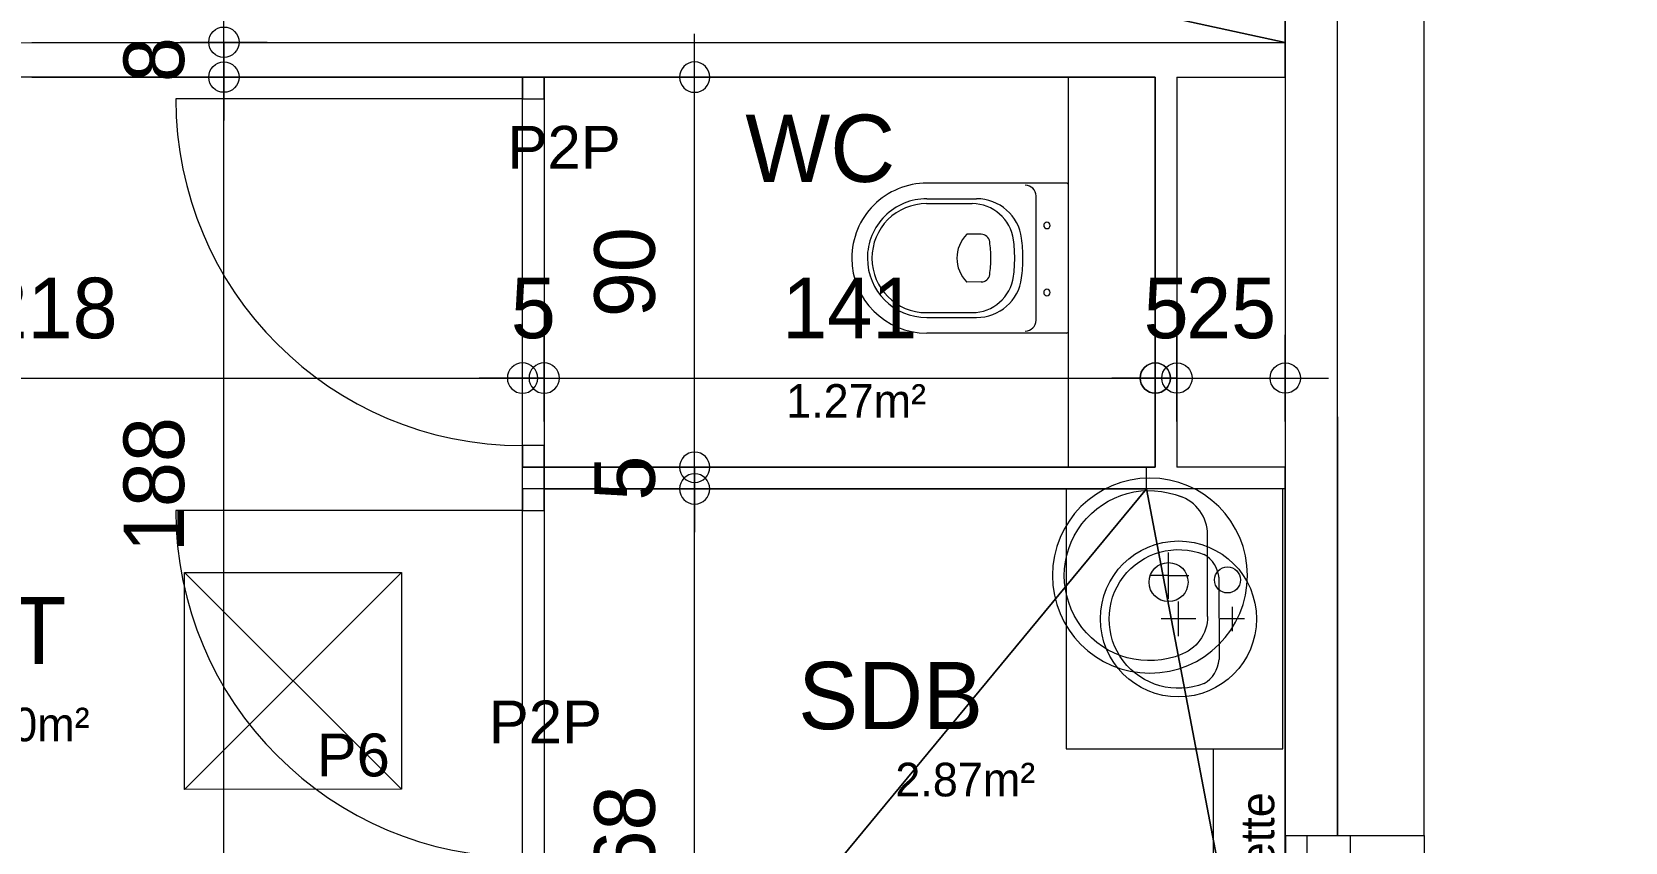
# Model space of a CAD drawing. Header units: metres. Extents: x -30.4 to 29.6, y -50.6 to 0.4.
# Drawn here: x 24.042 to 27.718, y -27.206 to -25.336 of the extents above; entities that cross this region are included whole.
import ezdxf
from ezdxf.enums import TextEntityAlignment as Align
from ezdxf.lldxf.tags import DXFTag

# ---------------------------------------------------------------- set-up
doc = ezdxf.new("R2010")
doc.units = ezdxf.units.M
doc.header["$MEASUREMENT"] = 0
for name, color, linetype in [('Calque commun', 7, 'Continuous'), ('Calque2', 7, 'Continuous'), ('Calque4', 7, 'Continuous'), ('Calque90', 7, 'Continuous'), ('Textes', 7, 'Continuous')]:
    doc.layers.add(name, color=color, linetype=linetype)
doc.styles.add('Arial4', font='arial.ttf', dxfattribs={"height": 0.098961})
doc.styles.add('Century Gothic', font='GOTHIC.TTF', dxfattribs={"height": 0.139636})
doc.styles.add('Century Gothic15', font='GOTHIC.TTF', dxfattribs={"height": 0.155151})
doc.styles.add('Century Gothic7', font='GOTHIC.TTF', dxfattribs={"height": 0.077575})
tags = doc.linetypes.add('HIDDEN2', pattern=[0.1875, 0.125, -0.0625]).pattern_tags.tags
tags[6:7] = [DXFTag(74, 4), DXFTag(75, 0), DXFTag(340, '0'), DXFTag(46, 1.0), DXFTag(50, 0.0), DXFTag(44, 0.0), DXFTag(45, 0.0)]
tags[4:5] = [DXFTag(74, 4), DXFTag(75, 0), DXFTag(340, '0'), DXFTag(46, 1.0), DXFTag(50, 0.0), DXFTag(44, 0.0), DXFTag(45, 0.0)]

# ---------------------------------------------------------------- blocks, each defined once
blk = doc.blocks.new('Block18105')
at = {"layer": 'Calque commun', "color": 7, "linetype": 'Continuous', "lineweight": 9}
for p, q in [((26.934, -27.1907), (26.934, -24.3206)), ((27.054, -27.1907), (27.054, -24.3206))]:
    blk.add_line(p, q, dxfattribs=at)
at = {"layer": 'Calque commun', "color": 7, "linetype": 'Continuous', "lineweight": 18}
blk.add_line((27.254, -27.1907), (27.254, -24.3206), dxfattribs=at)
blk = doc.blocks.new('@PRES_1_$$_1-22')
at = {"layer": 'Calque commun', "color": 5, "linetype": 'Continuous', "lineweight": 9}
for p, q in [((0, 0.32), (0.6, 0.32)), ((0.6, 0.15), (0, 0.15)), ((0.05, 0.05), (0.05, 0.15)), ((0.55, 0.15), (0.55, 0.05)), ((0.05, 0.1), (0.55, 0.1)), ((0.6, 0.05), (0, 0.05)), ((0, 0), (0.6, 0))]:
    blk.add_line(p, q, dxfattribs=at)
blk = doc.blocks.new('@PRES_1_$$_1-23')
at = {"layer": 'Calque commun', "color": 0, "linetype": 'ByBlock', "lineweight": -2}
blk.add_line((0, 0), (0, 0.32), dxfattribs=at)
blk = doc.blocks.new('@PRES_1_$$_1-24')
at = {"layer": 'Calque commun', "color": 0, "linetype": 'ByBlock', "lineweight": -2}
blk.add_line((0, 0), (0, 0.32), dxfattribs=at)
blk = doc.blocks.new('INTER_2D_COMB8')
at = {"layer": 'Calque4', "color": 0, "linetype": 'ByBlock', "lineweight": -2}
blk.add_blockref('@PRES_1_$$_1-22', (0, 0), dxfattribs=at)
at = {"layer": 'Calque4', "color": 7, "linetype": 'Continuous', "lineweight": 9}
blk.add_blockref('@PRES_1_$$_1-23', (0, 0), dxfattribs=at)
at = {"layer": 'Calque4', "color": 7, "linetype": 'Continuous', "lineweight": 9, "extrusion": (0, 0, -1), "xscale": -1, "yscale": -1, "zscale": -1, "rotation": -180}
blk.add_blockref('@PRES_1_$$_1-24', (-0.6, 0), dxfattribs=at)
blk = doc.blocks.new('PLACED_COMB8')
at = {"layer": 'Calque4', "color": 0, "linetype": 'ByBlock', "lineweight": -2}
blk.add_blockref('INTER_2D_COMB8', (0, 0), dxfattribs=at)
blk = doc.blocks.new('xmodule1pcentniv1 13-13')
at = {"layer": 'Calque commun', "color": 5, "linetype": 'Continuous', "lineweight": 9}
blk.add_arc((0, 0), 0.5, 0, 359.9994, dxfattribs=at)
blk = doc.blocks.new('xmodule1pcentniv1 13-14')
at = {"layer": 'Calque commun', "color": 5, "linetype": 'Continuous', "lineweight": 9}
blk.add_arc((0, 0), 0.5, 0, 359.9994, dxfattribs=at)
blk = doc.blocks.new('DimLine54971-2')
at = {"layer": 'Calque commun', "color": 5, "linetype": 'Continuous', "lineweight": 9}
for p, q in [((39.2311, -21.271), (39.2311, -21.071)), ((41.4111, -21.271), (41.4111, -21.071)), ((39.2311, -21.171), (39.1311, -21.171)), ((39.2311, -21.171), (41.4111, -21.171)), ((41.4111, -21.171), (41.5111, -21.171))]:
    blk.add_line(p, q, dxfattribs=at)
at = {"layer": 'Calque commun', "color": 5, "linetype": 'Continuous', "lineweight": 9, "xscale": 0.07000000029802322, "yscale": 0.07000000029802322, "zscale": 0.07000000029802322}
for name, p in [('xmodule1pcentniv1 13-13', (39.2311, -21.171)), ('xmodule1pcentniv1 13-14', (41.4111, -21.171))]:
    blk.add_blockref(name, p, dxfattribs=at)
at = {"layer": 'Calque commun', "color": 5, "linetype": 'Continuous', "lineweight": 9, "style": 'Century Gothic'}
blk.add_text('218', height=0.13964, dxfattribs=at).set_placement((40.3211, -21.121), align=Align.BOTTOM_CENTER)
blk = doc.blocks.new('xmodule1pcentniv1 13-15')
at = {"layer": 'Calque commun', "color": 5, "linetype": 'Continuous', "lineweight": 9}
blk.add_arc((0, 0), 0.5, 0, 359.9994, dxfattribs=at)
blk = doc.blocks.new('xmodule1pcentniv1 13-16')
at = {"layer": 'Calque commun', "color": 5, "linetype": 'Continuous', "lineweight": 9}
blk.add_arc((0, 0), 0.5, 0, 359.9994, dxfattribs=at)
blk = doc.blocks.new('DimLine54979-2')
at = {"layer": 'Calque commun', "color": 5, "linetype": 'Continuous', "lineweight": 9}
for p, q in [((41.4111, -21.271), (41.4111, -21.071)), ((41.4611, -21.271), (41.4611, -21.071)), ((41.4111, -21.171), (41.3111, -21.171)), ((41.4111, -21.171), (41.4611, -21.171)), ((41.4611, -21.171), (41.5611, -21.171))]:
    blk.add_line(p, q, dxfattribs=at)
at = {"layer": 'Calque commun', "color": 5, "linetype": 'Continuous', "lineweight": 9, "xscale": 0.07000000029802322, "yscale": 0.07000000029802322, "zscale": 0.07000000029802322}
for name, p in [('xmodule1pcentniv1 13-15', (41.4111, -21.171)), ('xmodule1pcentniv1 13-16', (41.4611, -21.171))]:
    blk.add_blockref(name, p, dxfattribs=at)
at = {"layer": 'Calque commun', "color": 5, "linetype": 'Continuous', "lineweight": 9, "style": 'Century Gothic'}
blk.add_text('5', height=0.1396, dxfattribs=at).set_placement((41.4361, -21.121), align=Align.BOTTOM_CENTER)
blk = doc.blocks.new('xmodule1pcentniv1 13-17')
at = {"layer": 'Calque commun', "color": 5, "linetype": 'Continuous', "lineweight": 9}
blk.add_arc((0, 0), 0.5, 0, 359.9994, dxfattribs=at)
blk = doc.blocks.new('xmodule1pcentniv1 13-18')
at = {"layer": 'Calque commun', "color": 5, "linetype": 'Continuous', "lineweight": 9}
blk.add_arc((0, 0), 0.5, 0, 359.9994, dxfattribs=at)
blk = doc.blocks.new('DimLine54987-2')
at = {"layer": 'Calque commun', "color": 5, "linetype": 'Continuous', "lineweight": 9}
for p, q in [((41.4611, -21.271), (41.4611, -21.071)), ((42.8711, -21.271), (42.8711, -21.071)), ((41.4611, -21.171), (41.3611, -21.171)), ((41.4611, -21.171), (42.8711, -21.171)), ((42.8711, -21.171), (42.9711, -21.171))]:
    blk.add_line(p, q, dxfattribs=at)
at = {"layer": 'Calque commun', "color": 5, "linetype": 'Continuous', "lineweight": 9, "xscale": 0.07000000029802322, "yscale": 0.07000000029802322, "zscale": 0.07000000029802322}
for name, p in [('xmodule1pcentniv1 13-17', (41.4611, -21.171)), ('xmodule1pcentniv1 13-18', (42.8711, -21.171))]:
    blk.add_blockref(name, p, dxfattribs=at)
at = {"layer": 'Calque commun', "color": 5, "linetype": 'Continuous', "lineweight": 9, "style": 'Century Gothic'}
blk.add_text('141', height=0.13964, dxfattribs=at).set_placement((42.1661, -21.121), align=Align.BOTTOM_CENTER)
blk = doc.blocks.new('xmodule1pcentniv1 13-19')
at = {"layer": 'Calque commun', "color": 5, "linetype": 'Continuous', "lineweight": 9}
blk.add_arc((0, 0), 0.5, 0, 359.9994, dxfattribs=at)
blk = doc.blocks.new('xmodule1pcentniv1 13-20')
at = {"layer": 'Calque commun', "color": 5, "linetype": 'Continuous', "lineweight": 9}
blk.add_arc((0, 0), 0.5, 0, 359.9994, dxfattribs=at)
blk = doc.blocks.new('DimLine54995-2')
at = {"layer": 'Calque commun', "color": 5, "linetype": 'Continuous', "lineweight": 9}
for p, q in [((42.8711, -21.271), (42.8711, -21.071)), ((42.9211, -21.271), (42.9211, -21.071)), ((42.8711, -21.171), (42.7711, -21.171)), ((42.8711, -21.171), (42.9211, -21.171)), ((42.9211, -21.171), (43.0211, -21.171))]:
    blk.add_line(p, q, dxfattribs=at)
at = {"layer": 'Calque commun', "color": 5, "linetype": 'Continuous', "lineweight": 9, "extrusion": (0, 0, -1), "xscale": -0.07000000029802322, "yscale": -0.07000000029802322, "zscale": -0.07000000029802322, "rotation": -180}
for name, p in [('xmodule1pcentniv1 13-19', (-42.8711, -21.171)), ('xmodule1pcentniv1 13-20', (-42.9211, -21.171))]:
    blk.add_blockref(name, p, dxfattribs=at)
at = {"layer": 'Calque commun', "color": 5, "linetype": 'Continuous', "lineweight": 9, "style": 'Century Gothic'}
blk.add_text('5', height=0.1396, dxfattribs=at).set_placement((42.8961, -21.121), align=Align.BOTTOM_CENTER)
blk = doc.blocks.new('xmodule1pcentniv1 13-21')
at = {"layer": 'Calque commun', "color": 5, "linetype": 'Continuous', "lineweight": 9}
blk.add_arc((0, 0), 0.5, 0, 359.9994, dxfattribs=at)
blk = doc.blocks.new('xmodule1pcentniv1 13-22')
at = {"layer": 'Calque commun', "color": 5, "linetype": 'Continuous', "lineweight": 9}
blk.add_arc((0, 0), 0.5, 0, 359.9994, dxfattribs=at)
blk = doc.blocks.new('DimLine55003-2')
at = {"layer": 'Calque commun', "color": 5, "linetype": 'Continuous', "lineweight": 9}
for p, q in [((42.9211, -21.271), (42.9211, -21.071)), ((43.1711, -21.271), (43.1711, -21.071)), ((42.9211, -21.171), (42.8211, -21.171)), ((42.9211, -21.171), (43.1711, -21.171)), ((43.1711, -21.171), (43.2711, -21.171))]:
    blk.add_line(p, q, dxfattribs=at)
at = {"layer": 'Calque commun', "color": 5, "linetype": 'Continuous', "lineweight": 9, "extrusion": (0, 0, -1), "xscale": -0.07000000029802322, "yscale": -0.07000000029802322, "zscale": -0.07000000029802322, "rotation": -180}
for name, p in [('xmodule1pcentniv1 13-21', (-42.9211, -21.171)), ('xmodule1pcentniv1 13-22', (-43.1711, -21.171))]:
    blk.add_blockref(name, p, dxfattribs=at)
at = {"layer": 'Calque commun', "color": 5, "linetype": 'Continuous', "lineweight": 9, "style": 'Century Gothic'}
blk.add_text('25', height=0.13964, dxfattribs=at).set_placement((43.0461, -21.121), align=Align.BOTTOM_CENTER)
blk = doc.blocks.new('xmodule1pcentniv1 13-27')
at = {"layer": 'Calque commun', "color": 5, "linetype": 'Continuous', "lineweight": 9}
blk.add_arc((0, 0), 0.5, 0, 359.9994, dxfattribs=at)
blk = doc.blocks.new('xmodule1pcentniv1 13-28')
at = {"layer": 'Calque commun', "color": 5, "linetype": 'Continuous', "lineweight": 9}
blk.add_arc((0, 0), 0.5, 0, 359.9994, dxfattribs=at)
blk = doc.blocks.new('DimLine55027-2')
at = {"layer": 'Calque commun', "color": 5, "linetype": 'Continuous', "lineweight": 9}
for p, q in [((40.7221, -20.4767), (40.7221, -20.3767)), ((40.6221, -20.4767), (40.8221, -20.4767)), ((40.7221, -22.357), (40.7221, -20.4767)), ((40.6221, -22.357), (40.8221, -22.357)), ((40.7221, -22.357), (40.7221, -22.457))]:
    blk.add_line(p, q, dxfattribs=at)
at = {"layer": 'Calque commun', "color": 5, "linetype": 'Continuous', "lineweight": 9, "extrusion": (0, 0, -1), "xscale": -0.07000000029802322, "yscale": -0.07000000029802322, "zscale": -0.07000000029802322, "rotation": -90.00000000000001}
for name, p in [('xmodule1pcentniv1 13-28', (-40.7221, -20.4767)), ('xmodule1pcentniv1 13-27', (-40.7221, -22.357))]:
    blk.add_blockref(name, p, dxfattribs=at)
at = {"layer": 'Calque commun', "color": 5, "linetype": 'Continuous', "lineweight": 9, "style": 'Century Gothic'}
blk.add_text('188', height=0.13964, rotation=90, dxfattribs=at).set_placement((40.6721, -21.4168), align=Align.BOTTOM_CENTER)
blk = doc.blocks.new('xmodule1pcentniv1 13-29')
at = {"layer": 'Calque commun', "color": 5, "linetype": 'Continuous', "lineweight": 9}
blk.add_arc((0, 0), 0.5, 0, 359.9994, dxfattribs=at)
blk = doc.blocks.new('xmodule1pcentniv1 13-30')
at = {"layer": 'Calque commun', "color": 5, "linetype": 'Continuous', "lineweight": 9}
blk.add_arc((0, 0), 0.5, 0, 359.9994, dxfattribs=at)
blk = doc.blocks.new('DimLine55035-2')
at = {"layer": 'Calque commun', "color": 5, "linetype": 'Continuous', "lineweight": 9}
for p, q in [((40.7221, -20.396), (40.7221, -20.296)), ((40.6221, -20.396), (40.8221, -20.396)), ((40.7221, -20.4767), (40.7221, -20.396)), ((40.6221, -20.4767), (40.8221, -20.4767)), ((40.7221, -20.4767), (40.7221, -20.5767))]:
    blk.add_line(p, q, dxfattribs=at)
at = {"layer": 'Calque commun', "color": 5, "linetype": 'Continuous', "lineweight": 9, "extrusion": (0, 0, -1), "xscale": -0.07000000029802322, "yscale": -0.07000000029802322, "zscale": -0.07000000029802322, "rotation": -90.00000000000001}
for name, p in [('xmodule1pcentniv1 13-30', (-40.7221, -20.396)), ('xmodule1pcentniv1 13-29', (-40.7221, -20.4767))]:
    blk.add_blockref(name, p, dxfattribs=at)
at = {"layer": 'Calque commun', "color": 5, "linetype": 'Continuous', "lineweight": 9, "style": 'Century Gothic'}
blk.add_text('8', height=0.1396, rotation=90, dxfattribs=at).set_placement((40.6721, -20.4363), align=Align.BOTTOM_CENTER)
blk = doc.blocks.new('xmodule1pcentniv1 13-31')
at = {"layer": 'Calque commun', "color": 5, "linetype": 'Continuous', "lineweight": 9}
blk.add_arc((0, 0), 0.5, 0, 359.9994, dxfattribs=at)
blk = doc.blocks.new('xmodule1pcentniv1 13-32')
at = {"layer": 'Calque commun', "color": 5, "linetype": 'Continuous', "lineweight": 9}
blk.add_arc((0, 0), 0.5, 0, 359.9994, dxfattribs=at)
blk = doc.blocks.new('DimLine55043-2')
at = {"layer": 'Calque commun', "color": 5, "linetype": 'Continuous', "lineweight": 9}
for p, q in [((40.7221, -17.8267), (40.7221, -17.7267)), ((40.6221, -17.8267), (40.8221, -17.8267)), ((40.7221, -20.396), (40.7221, -17.8267)), ((40.6221, -20.396), (40.8221, -20.396)), ((40.7221, -20.396), (40.7221, -20.496))]:
    blk.add_line(p, q, dxfattribs=at)
at = {"layer": 'Calque commun', "color": 5, "linetype": 'Continuous', "lineweight": 9, "extrusion": (0, 0, -1), "xscale": -0.07000000029802322, "yscale": -0.07000000029802322, "zscale": -0.07000000029802322, "rotation": -90.00000000000001}
for name, p in [('xmodule1pcentniv1 13-32', (-40.7221, -17.8267)), ('xmodule1pcentniv1 13-31', (-40.7221, -20.396))]:
    blk.add_blockref(name, p, dxfattribs=at)
at = {"layer": 'Calque commun', "color": 5, "linetype": 'Continuous', "lineweight": 9, "style": 'Century Gothic'}
blk.add_text('257', height=0.13964, rotation=90, dxfattribs=at).set_placement((40.6721, -19.1113), align=Align.BOTTOM_CENTER)
blk = doc.blocks.new('xmodule1pcentniv1 13-37')
at = {"layer": 'Calque commun', "color": 5, "linetype": 'Continuous', "lineweight": 9}
blk.add_arc((0, 0), 0.5, 0, 359.9994, dxfattribs=at)
blk = doc.blocks.new('xmodule1pcentniv1 13-38')
at = {"layer": 'Calque commun', "color": 5, "linetype": 'Continuous', "lineweight": 9}
blk.add_arc((0, 0), 0.5, 0, 359.9994, dxfattribs=at)
blk = doc.blocks.new('DimLine55067-2')
at = {"layer": 'Calque commun', "color": 5, "linetype": 'Continuous', "lineweight": 9}
for p, q in [((41.8083, -21.4268), (41.8083, -21.3268)), ((41.7083, -21.4268), (41.9083, -21.4268)), ((41.8083, -23.1068), (41.8083, -21.4268)), ((41.7083, -23.1068), (41.9083, -23.1068)), ((41.8083, -23.1068), (41.8083, -23.2068))]:
    blk.add_line(p, q, dxfattribs=at)
at = {"layer": 'Calque commun', "color": 5, "linetype": 'Continuous', "lineweight": 9, "xscale": 0.07000000029802322, "yscale": 0.07000000029802322, "zscale": 0.07000000029802322, "rotation": 90}
for name, p in [('xmodule1pcentniv1 13-38', (41.8083, -21.4268)), ('xmodule1pcentniv1 13-37', (41.8083, -23.1068))]:
    blk.add_blockref(name, p, dxfattribs=at)
at = {"layer": 'Calque commun', "color": 5, "linetype": 'Continuous', "lineweight": 9, "style": 'Century Gothic'}
blk.add_text('168', height=0.13964, rotation=90, dxfattribs=at).set_placement((41.7583, -22.2668), align=Align.BOTTOM_CENTER)
blk = doc.blocks.new('xmodule1pcentniv1 13-39')
at = {"layer": 'Calque commun', "color": 5, "linetype": 'Continuous', "lineweight": 9}
blk.add_arc((0, 0), 0.5, 0, 359.9994, dxfattribs=at)
blk = doc.blocks.new('xmodule1pcentniv1 13-40')
at = {"layer": 'Calque commun', "color": 5, "linetype": 'Continuous', "lineweight": 9}
blk.add_arc((0, 0), 0.5, 0, 359.9994, dxfattribs=at)
blk = doc.blocks.new('DimLine55083-2')
at = {"layer": 'Calque commun', "color": 5, "linetype": 'Continuous', "lineweight": 9}
for p, q in [((41.8083, -21.3768), (41.8083, -21.2768)), ((41.7083, -21.3768), (41.9083, -21.3768)), ((41.8083, -21.4268), (41.8083, -21.3768)), ((41.7083, -21.4268), (41.9083, -21.4268)), ((41.8083, -21.4268), (41.8083, -21.5268))]:
    blk.add_line(p, q, dxfattribs=at)
at = {"layer": 'Calque commun', "color": 5, "linetype": 'Continuous', "lineweight": 9, "xscale": 0.07000000029802322, "yscale": 0.07000000029802322, "zscale": 0.07000000029802322, "rotation": 90}
for name, p in [('xmodule1pcentniv1 13-40', (41.8083, -21.3768)), ('xmodule1pcentniv1 13-39', (41.8083, -21.4268))]:
    blk.add_blockref(name, p, dxfattribs=at)
at = {"layer": 'Calque commun', "color": 5, "linetype": 'Continuous', "lineweight": 9, "style": 'Century Gothic'}
blk.add_text('5', height=0.1396, rotation=90, dxfattribs=at).set_placement((41.7583, -21.4018), align=Align.BOTTOM_CENTER)
blk = doc.blocks.new('xmodule1pcentniv1 13-41')
at = {"layer": 'Calque commun', "color": 5, "linetype": 'Continuous', "lineweight": 9}
blk.add_arc((0, 0), 0.5, 0, 359.9994, dxfattribs=at)
blk = doc.blocks.new('xmodule1pcentniv1 13-42')
at = {"layer": 'Calque commun', "color": 5, "linetype": 'Continuous', "lineweight": 9}
blk.add_arc((0, 0), 0.5, 0, 359.9994, dxfattribs=at)
blk = doc.blocks.new('DimLine55091-2')
at = {"layer": 'Calque commun', "color": 5, "linetype": 'Continuous', "lineweight": 9}
for p, q in [((41.8083, -20.4767), (41.8083, -20.3767)), ((41.7083, -20.4767), (41.9083, -20.4767)), ((41.8083, -21.3768), (41.8083, -20.4767)), ((41.7083, -21.3768), (41.9083, -21.3768)), ((41.8083, -21.3768), (41.8083, -21.4768))]:
    blk.add_line(p, q, dxfattribs=at)
at = {"layer": 'Calque commun', "color": 5, "linetype": 'Continuous', "lineweight": 9, "xscale": 0.07000000029802322, "yscale": 0.07000000029802322, "zscale": 0.07000000029802322, "rotation": 90}
for name, p in [('xmodule1pcentniv1 13-42', (41.8083, -20.4767)), ('xmodule1pcentniv1 13-41', (41.8083, -21.3768))]:
    blk.add_blockref(name, p, dxfattribs=at)
at = {"layer": 'Calque commun', "color": 5, "linetype": 'Continuous', "lineweight": 9, "style": 'Century Gothic'}
blk.add_text('90', height=0.13964, rotation=90, dxfattribs=at).set_placement((41.7583, -20.9267), align=Align.BOTTOM_CENTER)
blk = doc.blocks.new('xmodule1pcentniv1 13-67')
at = {"layer": 'Calque commun', "color": 5, "linetype": 'Continuous', "lineweight": 9}
blk.add_arc((0, 0), 0.5, 0, 359.9994, dxfattribs=at)
blk = doc.blocks.new('xmodule1pcentniv1 13-68')
at = {"layer": 'Calque commun', "color": 5, "linetype": 'Continuous', "lineweight": 9}
blk.add_arc((0, 0), 0.5, 0, 359.9994, dxfattribs=at)
blk = doc.blocks.new('DimLine56475-2')
at = {"layer": 'Calque commun', "color": 5, "linetype": 'Continuous', "lineweight": 9}
for p, q in [((39.2312, -21.271), (39.2312, -21.071)), ((41.4111, -21.271), (41.4111, -21.071)), ((39.2312, -21.171), (39.1312, -21.171)), ((39.2312, -21.171), (41.4111, -21.171)), ((41.4111, -21.171), (41.5111, -21.171))]:
    blk.add_line(p, q, dxfattribs=at)
at = {"layer": 'Calque commun', "color": 5, "linetype": 'Continuous', "lineweight": 9, "xscale": 0.07000000029802322, "yscale": 0.07000000029802322, "zscale": 0.07000000029802322}
for name, p in [('xmodule1pcentniv1 13-67', (39.2312, -21.171)), ('xmodule1pcentniv1 13-68', (41.4111, -21.171))]:
    blk.add_blockref(name, p, dxfattribs=at)
at = {"layer": 'Calque commun', "color": 5, "linetype": 'Continuous', "lineweight": 9, "style": 'Century Gothic'}
blk.add_text('218', height=0.13964, dxfattribs=at).set_placement((40.3211, -21.121), align=Align.BOTTOM_CENTER)
blk = doc.blocks.new('vasque1')
at = {"layer": 'Calque2', "color": 6, "linetype": 'Continuous', "lineweight": 9}
for p, q in [((-0.094, -0.092), (0.094, -0.092)), ((0, -0.182), (0, -0.135)), ((-0.0533, -0.182), (0.0533, -0.182)), ((0, -0.182), (0, -0.224))]:
    blk.add_line(p, q, dxfattribs=at)
at = {"layer": 'Calque2', "color": 6, "linetype": 'Continuous', "lineweight": 9, "flags": 128}
for points in [[(0, -0.45, -1), (0, 0)], [(0, 0, -1), (0, -0.45)], [(0.02, -0.046, 1), (-0.04, -0.046, 1), (0.02, -0.046)], [(-0.094, -0.092, 0.324927), (-0.1834, -0.157)], [(0.094, -0.092, -0.324927), (0.1834, -0.157)], [(0.03, -0.182, 1), (-0.06, -0.182, 1), (0.03, -0.182)], [(-0.1814, -0.1514, 1.494518), (0.1814, -0.1514)]]:
    blk.add_lwpolyline(points, format="xyb", dxfattribs=at)
blk = doc.blocks.new('vasqu450')
at = {"layer": 'Calque commun', "color": 6, "linetype": 'Continuous', "lineweight": 9}
blk.add_line((0.1207, 0.1168), (-0.1173, 0.117), dxfattribs=at)
for radius, start, end in [(0.225, 360, 359.9994), (0.2, 158.4, 21.6)]:
    blk.add_arc((0, 0), radius, start, end, dxfattribs=at)
at = {"layer": 'Calque commun', "color": 6, "linetype": 'Continuous', "lineweight": 9, "extrusion": (0, 0, -1)}
for centre, start, end in [((0.112, 0.0327), 28.9734, 86.4066), ((-0.112, 0.0327), 93.5934, 151.0266)]:
    blk.add_arc(centre, 0.0845, start, end, dxfattribs=at)
at = {"layer": 'Calque90', "color": 6, "linetype": 'Continuous', "lineweight": 9}
for p, q in [((0, 0.19), (0, 0.12)), ((0.035, 0.155), (-0.035, 0.155)), ((0, 0.05), (0, -0.05)), ((-0.05, 0), (0.05, 0))]:
    blk.add_line(p, q, dxfattribs=at)
blk = doc.blocks.new('meuble vasque 60x50')
at = {"layer": 'Calque commun', "color": 0, "linetype": 'ByBlock', "lineweight": -2, "xscale": 0.800000011920929, "yscale": 0.800000011920929, "zscale": 0.800000011920929}
blk.add_blockref('vasqu450', (0.2994, -0.241), dxfattribs=at)
at = {"layer": 'Calque commun', "color": 0, "linetype": 'ByBlock', "lineweight": -2}
blk.add_blockref('vasque1', (0.3994, -0.0819), dxfattribs=at)
at = {"layer": 'Calque commun', "color": 6, "linetype": 'Continuous', "lineweight": 9}
mesh = blk.add_polyface(dxfattribs=at)
corners = [(-0.0006, -0.0002), (0.5994, -0.0002), (0.5994, -0.5002), (-0.0006, -0.5002)]
mesh.append_faces([[corners[k] for k in face] for face in [(0, 1, 2, 3)]], dxfattribs={"color": 6})
blk = doc.blocks.new('@PRES_1_$$_1-106')
at = {"layer": 'Calque commun', "color": 5, "linetype": 'Continuous', "lineweight": 9}
blk.add_line((0.05, 0.05), (0.05, 0.85), dxfattribs=at)
at = {"layer": 'Calque commun', "color": 5, "linetype": 'Continuous', "lineweight": 9, "extrusion": (0, 0, -1)}
blk.add_arc((-0.05, 0.05), 0.8, 90, 180, dxfattribs=at)
at = {"layer": 'Calque commun', "color": 5, "linetype": 'Continuous', "lineweight": 9}
mesh = blk.add_polyface(dxfattribs=at)
corners = [(0, 0), (0, 0.05), (0.05, 0.05), (0.05, 0)]
mesh.append_faces([[corners[k] for k in face] for face in [(0, 1, 2, 3)]], dxfattribs={"color": 5})
mesh = blk.add_polyface(dxfattribs=at)
corners = [(0.85, 0), (0.85, 0.05), (0.9, 0.05), (0.9, 0)]
mesh.append_faces([[corners[k] for k in face] for face in [(0, 1, 2, 3)]], dxfattribs={"color": 5})
blk = doc.blocks.new('@PRES_1_$$_1-107')
at = {"layer": 'Calque commun', "color": 0, "linetype": 'Continuous', "lineweight": 9}
blk.add_line((0, 0), (0, 0.05), dxfattribs=at)
blk = doc.blocks.new('@PRES_1_$$_1-108')
at = {"layer": 'Calque commun', "color": 0, "linetype": 'Continuous', "lineweight": 9}
blk.add_line((0, 0), (0, 0.05), dxfattribs=at)
blk = doc.blocks.new('INTER_2D_COMB36')
at = {"layer": 'Calque commun', "color": 0, "linetype": 'ByBlock', "lineweight": -2}
blk.add_blockref('@PRES_1_$$_1-106', (0, 0), dxfattribs=at)
at = {"layer": 'Calque commun', "color": 15, "linetype": 'ByBlock', "lineweight": -2}
blk.add_blockref('@PRES_1_$$_1-107', (0, 0), dxfattribs=at)
at = {"layer": 'Calque commun', "color": 15, "linetype": 'ByBlock', "lineweight": -2, "extrusion": (0, 0, -1), "xscale": -1, "yscale": -1, "zscale": -1, "rotation": -180}
blk.add_blockref('@PRES_1_$$_1-108', (-0.9, 0), dxfattribs=at)
blk = doc.blocks.new('PLACED_COMB36')
at = {"layer": 'Calque commun', "color": 0, "linetype": 'ByBlock', "lineweight": -2}
blk.add_blockref('INTER_2D_COMB36', (0, 0), dxfattribs=at)
blk = doc.blocks.new('wc suspendu')
at = {"layer": 'Calque commun', "color": 15, "linetype": 'Continuous', "lineweight": 9}
for p, q in [((-0.173, -0.0497), (-0.173, -0.0515)), ((-0.173, -0.0497), (-0.173, -0.372)), ((0.168, -0.0447), (-0.168, -0.0447)), ((0.173, -0.0497), (0.173, -0.0515)), ((0.173, -0.0497), (0.173, -0.372)), ((0.1434, -0.1197), (-0.1434, -0.1197)), ((-0.137, -0.372), (-0.137, -0.2571)), ((-0.055, -0.2465), (-0.0551, -0.2797)), ((0.055, -0.2465), (0.0551, -0.2797)), ((0.137, -0.372), (0.137, -0.2571)), ((-0.1257, -0.3727), (-0.1257, -0.2673)), ((0.1257, -0.3727), (0.1257, -0.2673))]:
    blk.add_line(p, q, dxfattribs=at)
for centre, radius, start, end in [((-0.168, -0.0497), 0.005, 90, 180), ((0.168, -0.0497), 0.005, 0, 90), ((-0.0756, -0.0946), 0.0075, 0, 359.9994), ((0.0794, -0.0946), 0.0075, 0, 359.9994), ((-0.1434, -0.1447), 0.025, 90, 180), ((0.1434, -0.1447), 0.025, 0, 90), ((-0.032, -0.2571), 0.105, 97.505, 180), ((-0.0294, -0.2673), 0.0963, 97.505, 180), ((0, -0.5), 0.35, 90, 97.505), ((0, -0.4902), 0.3211, 90, 97.505), ((0, -0.5), 0.35, 82.495, 90), ((0, -0.4902), 0.3211, 82.495, 90), ((0.0294, -0.2673), 0.0963, 0, 82.495), ((0.032, -0.2571), 0.105, 0, 82.495), ((-0.035, -0.2465), 0.02, 97.8621, 180), ((0, -0.5), 0.2759, 90, 97.8622), ((0, -0.5), 0.2759, 82.1379, 90), ((0.035, -0.2465), 0.02, 0, 82.1378), ((0, -0.2241), 0.0783, 225.2695, 314.7305), ((0, -0.372), 0.173, 180, 270), ((0, -0.372), 0.137, 180, 270), ((0, -0.3727), 0.1257, 180, 270), ((0, -0.372), 0.137, 270, 0), ((0, -0.372), 0.173, 270, 0), ((0, -0.3727), 0.1257, 270, 0)]:
    blk.add_arc(centre, radius, start, end, dxfattribs=at)
blk = doc.blocks.new('xmodule1pcentniv1 13-99')
at = {"layer": 'Calque commun', "color": 7, "linetype": 'Continuous', "lineweight": 18}
for p, q in [((40.279, -20.3967), (43.1711, -20.3967)), ((43.1711, -20.4767), (43.1711, -20.3967)), ((40.279, -20.4767), (42.8711, -20.4767)), ((42.9211, -20.4767), (43.1711, -20.4767))]:
    blk.add_line(p, q, dxfattribs=at)
at = {"layer": 'Calque commun', "color": 15, "linetype": 'Continuous', "lineweight": 18}
for p, q in [((41.4611, -20.4769), (41.4111, -20.4769)), ((42.8711, -20.4767), (42.8711, -21.3768)), ((42.9211, -20.4767), (42.9211, -21.3768)), ((41.4111, -21.4268), (41.4111, -21.3769)), ((41.4611, -21.4268), (41.4611, -21.3768)), ((42.8711, -21.3768), (41.4611, -21.3768)), ((41.4611, -21.4268), (41.4611, -21.3769)), ((43.1711, -21.3768), (42.9211, -21.3768)), ((43.1711, -21.4268), (43.1711, -21.3768)), ((43.1711, -21.4268), (41.4611, -21.4268))]:
    blk.add_line(p, q, dxfattribs=at)
at = {"layer": 'Calque commun', "color": 7, "linetype": 'Continuous', "lineweight": 9}
for p, q in [((43.1711, -21.4268), (42.6711, -21.4268)), ((43.0047, -22.0268), (43.0047, -22.4068))]:
    blk.add_line(p, q, dxfattribs=at)
at = {"layer": 'Calque commun', "color": 16, "linetype": 'HIDDEN2', "lineweight": 9, "flags": 128}
blk.add_lwpolyline([(40.6316, -22.12), (40.6315, -21.62), (41.1316, -21.6198), (41.1316, -22.1198), (40.6315, -21.62), (41.1316, -22.1198), (40.6315, -22.12), (41.1316, -21.6198)], dxfattribs=at)
at = {"layer": 'Calque commun', "color": 5, "linetype": 'Continuous', "lineweight": 9}
for name in ['DimLine55043-2', 'DimLine55035-2', 'DimLine55027-2', 'DimLine55091-2', 'DimLine54971-2', 'DimLine56475-2', 'DimLine54979-2', 'DimLine54987-2', 'DimLine54995-2', 'DimLine55003-2', 'DimLine55083-2', 'DimLine55067-2']:
    blk.add_blockref(name, (0, 0), dxfattribs=at)
at = {"layer": 'Calque commun', "color": 0, "linetype": 'ByBlock', "lineweight": -2, "extrusion": (0, 0, -1), "xscale": -1, "yscale": -1, "zscale": -1}
for name, p, rotation in [('PLACED_COMB36', (-41.4611, -20.4769), 90), ('PLACED_COMB36', (-41.4611, -21.4268), 90), ('meuble vasque 60x50', (-43.1656, -22.0262), -90.00000000000001)]:
    blk.add_blockref(name, p, dxfattribs=dict(at, rotation=rotation))
at = {"layer": 'Calque commun', "color": 0, "linetype": 'ByBlock', "lineweight": -2, "rotation": -90.00000000000001}
blk.add_blockref('wc suspendu', (42.7158, -20.8943), dxfattribs=at)
at = {"layer": 'Calque commun', "color": 9, "linetype": 'ByBlock', "lineweight": -2, "style": 'Century Gothic7'}
for s, p in [('1.27m²', (42.3422, -21.185)), ('2.87m²', (42.5942, -22.0586))]:
    blk.add_text(s, height=0.07758, dxfattribs=at).set_placement(p, align=Align.TOP_RIGHT)
at = {"layer": 'Calque commun', "color": 5, "linetype": 'ByBlock', "lineweight": -2, "style": 'Century Gothic7'}
blk.add_text('Masquette', height=0.07758, rotation=90, dxfattribs=at).set_placement((43.068, -22.611), align=Align.TOP_LEFT)
at = {"layer": 'Textes', "color": 5, "linetype": 'ByBlock', "lineweight": -2, "style": 'Century Gothic15'}
blk.add_text('WC', height=0.15515, dxfattribs=at).set_placement((41.9253, -20.5633), align=Align.TOP_LEFT)
at = {"layer": 'Textes', "color": 5, "linetype": 'ByBlock', "lineweight": -2, "style": 'Arial4'}
for s, p in [('P2P', (41.3765, -20.7178)), ('P2P', (41.3334, -22.0438)), ('P6', (40.9361, -22.1198))]:
    blk.add_text(s, height=0.09896, dxfattribs=at).set_placement(p, align=Align.BOTTOM_LEFT)
at = {"layer": 'Textes', "color": 5, "linetype": 'ByBlock', "lineweight": -2, "style": 'Century Gothic15'}
for s, p in [('DEGT', (40.3586, -21.6758)), ('SDB', (42.4736, -21.8259))]:
    blk.add_text(s, height=0.15515, dxfattribs=at).set_placement(p, align=Align.TOP_RIGHT)
at = {"layer": 'Textes', "color": 9, "linetype": 'ByBlock', "lineweight": -2, "style": 'Century Gothic7'}
blk.add_text('4.10m²', height=0.07758, dxfattribs=at).set_placement((40.4124, -21.9315), align=Align.TOP_RIGHT)
at = {"layer": 'Calque commun', "color": 9, "linetype": 'Continuous', "lineweight": 9}
mesh = blk.add_polyface(dxfattribs=at)
corners = [(39.0312, -19.4974), (38.4312, -19.4974), (38.4312, -20.3974), (38.4312, -18.4974), (39.0312, -18.4974), (38.4312, -17.8281), (43.1711, -19.9774), (43.1711, -18.2748), (43.1711, -17.8266), (43.1711, -20.3967)]
mesh.append_faces([[corners[k] for k in face] for face in [(9, 0, 2)]], dxfattribs={"vtx0": -1, "vtx1": -1, "color": 9})
mesh.append_faces([[corners[k] for k in face] for face in [(9, 6, 0), (4, 7, 8)]], dxfattribs={"vtx0": -1, "vtx1": -1, "vtx2": -1, "color": 9})
mesh.append_faces([[corners[k] for k in face] for face in [(4, 8, 5)]], dxfattribs={"vtx0": -1, "vtx2": -1, "color": 9})
mesh.append_faces([[corners[k] for k in face] for face in [(3, 4, 5)]], dxfattribs={"vtx1": -1, "color": 9})
mesh.append_faces([[corners[k] for k in face] for face in [(6, 7, 0), (4, 0, 7)]], dxfattribs={"vtx1": -1, "vtx2": -1, "color": 9})
mesh.append_faces([[corners[k] for k in face] for face in [(0, 1, 2)]], dxfattribs={"vtx2": -1, "color": 9})
mesh = blk.add_polyface(dxfattribs=at)
corners = [(39.2311, -22.357), (41.4111, -22.357), (41.4111, -20.4767), (39.2312, -20.4767)]
mesh.append_faces([[corners[k] for k in face] for face in [(0, 1, 2, 3)]], dxfattribs={"color": 9})
at = {"layer": 'Calque commun', "color": 9, "linetype": 'Continuous', "lineweight": 18}
mesh = blk.add_polyface(dxfattribs=at)
corners = [(41.4611, -20.4769), (41.4611, -21.3769), (42.8711, -21.3768), (42.8711, -20.4767)]
mesh.append_faces([[corners[k] for k in face] for face in [(0, 1, 2, 3)]], dxfattribs={"color": 9})
at = {"layer": 'Calque commun', "color": 7, "linetype": 'Continuous', "lineweight": 9}
mesh = blk.add_polyface(dxfattribs=at)
corners = [(42.6711, -20.4767), (42.8711, -20.4767), (42.8711, -21.3768), (42.6711, -21.3768)]
mesh.append_faces([[corners[k] for k in face] for face in [(0, 1, 2, 3)]], dxfattribs={"color": 7})
at = {"layer": 'Calque commun', "color": 9, "linetype": 'Continuous', "lineweight": 9}
mesh = blk.add_polyface(dxfattribs=at)
corners = [(42.8511, -21.4268), (42.8511, -21.3768), (41.4611, -21.3768), (41.4611, -21.4268)]
mesh.append_faces([[corners[k] for k in face] for face in [(0, 1, 2, 3)]], dxfattribs={"color": 9})
mesh = blk.add_polyface(dxfattribs=at)
corners = [(41.4611, -23.1068), (43.1711, -23.1068), (42.8511, -21.4268), (43.1711, -21.4268), (41.4611, -21.4268)]
mesh.append_faces([[corners[k] for k in face] for face in [(0, 2, 4)]], dxfattribs={"vtx0": -1, "vtx1": -1, "color": 9})
mesh.append_faces([[corners[k] for k in face] for face in [(3, 2, 1)]], dxfattribs={"vtx1": -1, "color": 9})
mesh.append_faces([[corners[k] for k in face] for face in [(0, 1, 2)]], dxfattribs={"vtx1": -1, "vtx2": -1, "color": 9})

msp = doc.modelspace()

# ---------------------------------------------------------------- linework, layer by layer
at = {"layer": 'Calque commun', "color": 12, "linetype": 'Continuous', "lineweight": 18}
for p, q in [((27.0531, -24.3206), (27.054, -27.1907)), ((27.054, -27.1907), (27.254, -27.1907))]:
    msp.add_line(p, q, dxfattribs=at)

# ---------------------------------------------------------------- block references
at = {"layer": 'Calque commun', "color": 0, "linetype": 'ByBlock', "lineweight": -2}
for name, p in [('Block18105', (0, 0)), ('xmodule1pcentniv1 13-99', (-16.2372, -4.9641))]:
    msp.add_blockref(name, p, dxfattribs=at)
at = {"layer": 'Calque commun', "color": 0, "linetype": 'ByBlock', "lineweight": -2, "rotation": -90.00000000000001}
msp.add_blockref('PLACED_COMB8', (26.934, -27.1907), dxfattribs=at)

# ---------------------------------------------------------------- meshes
at = {"layer": 'Calque commun', "color": 7, "linetype": 'Continuous', "lineweight": 9}
mesh = msp.add_polyface(dxfattribs=at)
corners = [(29.6021, -8.6275), (-30.3979, -8.6275), (-30.3979, -50.6275), (29.6021, -50.6275)]
mesh.append_faces([[corners[k] for k in face] for face in [(0, 1, 2, 3)]], dxfattribs={"color": 7})

doc.saveas('drawing.dxf')
